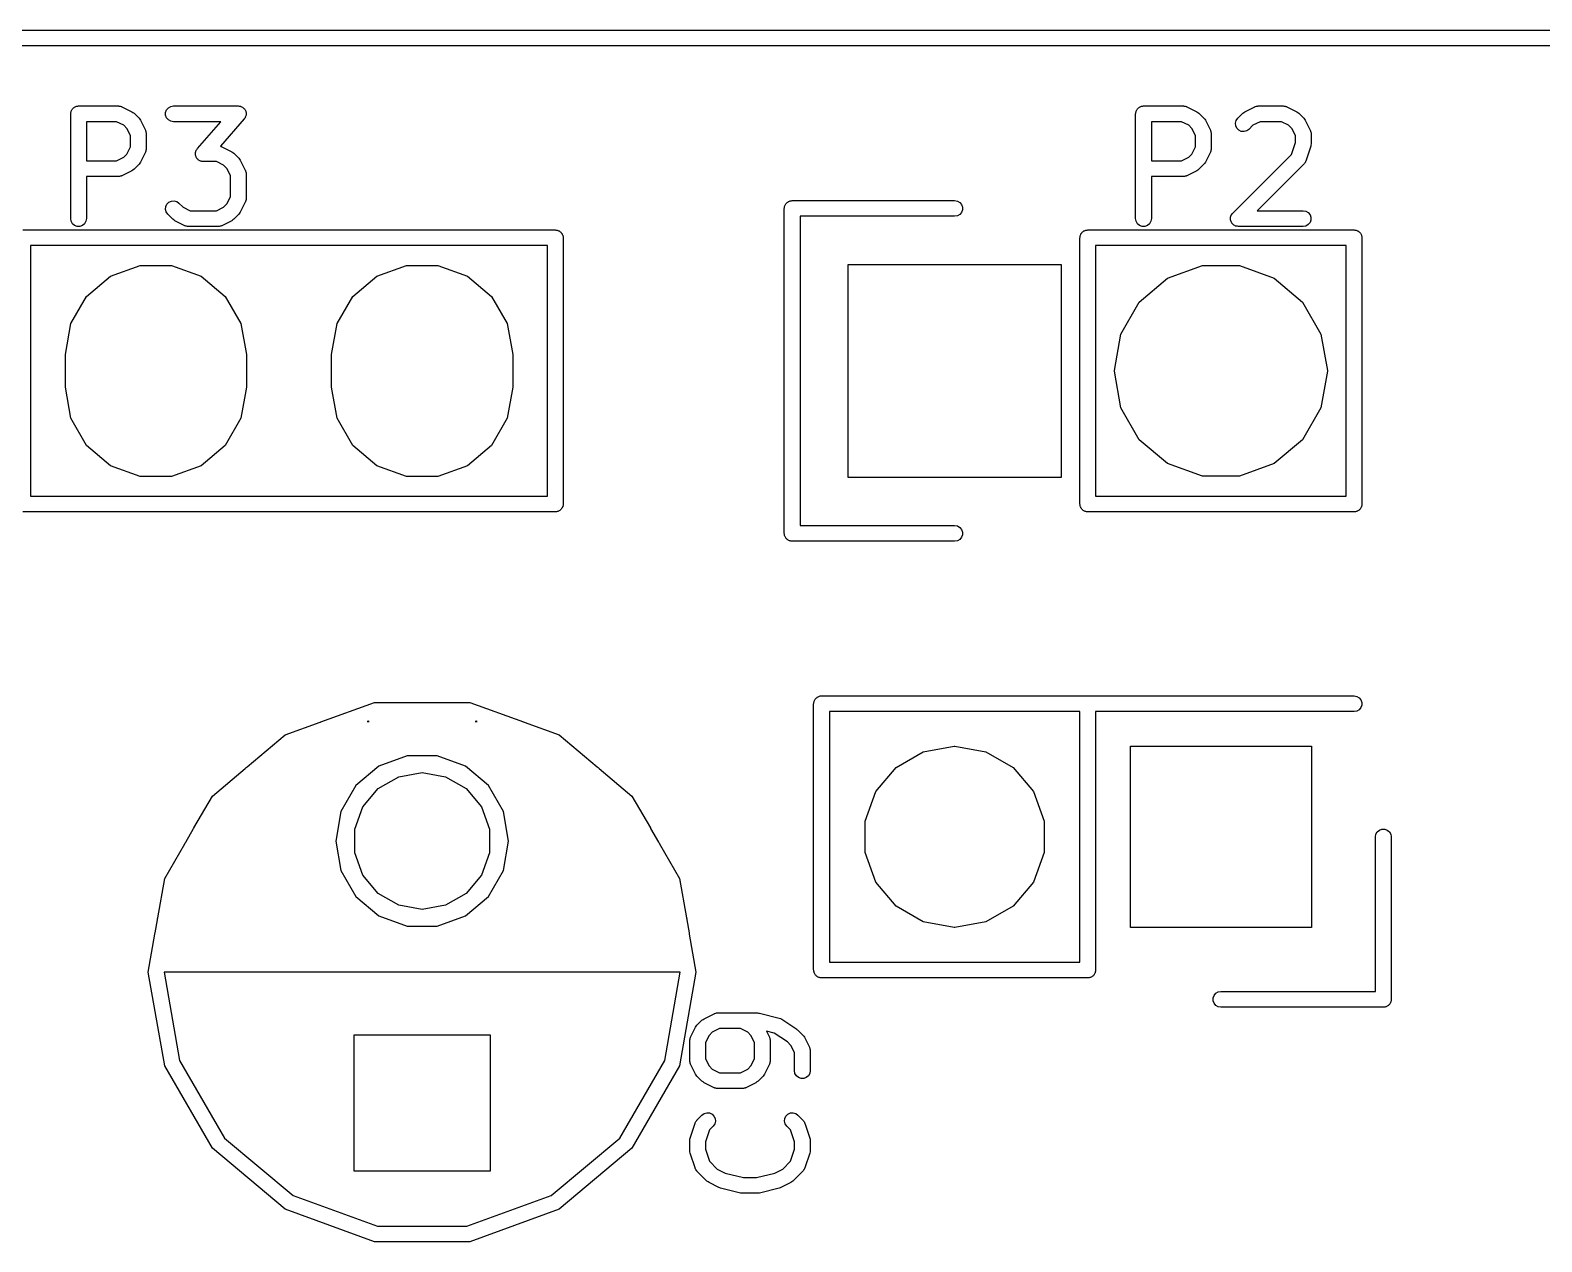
# Model space of a CAD drawing. Extents: x 14.5 to 61, y -72.5 to -8.3.
# Drawn here: x 27.38 to 41.8, y -23.55 to -11.99 of the extents above; entities that cross this region are included whole.
import ezdxf

# ---------------------------------------------------------------- set-up
doc = ezdxf.new("R2010")
doc.units = 0
doc.header["$MEASUREMENT"] = 0
doc.layers.add('BLACK', color=7, linetype='CONTINUOUS')

msp = doc.modelspace()

# ---------------------------------------------------------------- linework, layer by layer
at = {"layer": 'Black'}
for p, q in [((14.605, -11.99), (55.245, -11.99)), ((55.2139, -12.14), (14.68, -12.14)), ((27.7619, -12.7874), (27.763, -12.7809)), ((27.7619, -13.7874), (27.7619, -12.7874)), ((27.763, -12.7744), (27.7653, -12.7682)), ((27.763, -12.7809), (27.763, -12.7744)), ((27.7653, -12.7682), (27.7664, -12.7617)), ((27.7664, -12.7617), (27.7697, -12.756)), ((27.7697, -12.756), (27.772, -12.7499)), ((27.772, -12.7499), (27.7762, -12.7449)), ((27.7762, -12.7449), (27.7795, -12.7392)), ((27.7795, -12.7392), (27.7845, -12.735)), ((27.7845, -12.735), (27.7887, -12.7299)), ((27.7887, -12.7299), (27.7944, -12.7266)), ((27.7944, -12.7266), (27.7994, -12.7224)), ((27.7994, -12.7224), (27.8056, -12.7202)), ((27.8056, -12.7202), (27.8113, -12.7169)), ((27.8113, -12.7169), (27.8177, -12.7158)), ((27.8177, -12.7158), (27.8239, -12.7135)), ((27.8239, -12.7135), (27.8304, -12.7135)), ((27.8304, -12.7135), (27.8369, -12.7124)), ((27.8369, -12.7124), (28.2179, -12.7124)), ((28.2179, -12.7124), (28.2221, -12.7131)), ((28.2221, -12.7131), (28.2264, -12.7129)), ((28.2264, -12.7129), (28.2349, -12.7154)), ((28.2349, -12.7154), (28.2435, -12.7169)), ((28.2435, -12.7169), (28.2473, -12.7191)), ((28.2473, -12.7191), (28.2514, -12.7203)), ((28.2514, -12.7203), (28.3466, -12.7679)), ((28.3466, -12.7679), (28.3563, -12.7751)), ((28.3563, -12.7751), (28.3661, -12.782)), ((28.3661, -12.782), (28.4137, -12.8296)), ((28.4137, -12.8296), (28.4206, -12.8394)), ((28.6678, -12.7744), (28.6767, -12.7499)), ((28.6678, -12.8004), (28.6678, -12.7744)), ((28.6767, -12.8249), (28.6678, -12.8004)), ((28.6767, -12.7499), (28.6935, -12.7299)), ((28.6935, -12.8448), (28.6767, -12.8249)), ((28.6935, -12.7299), (28.716, -12.7169)), ((28.716, -12.7169), (28.7417, -12.7124)), ((28.7417, -12.7124), (29.3607, -12.7124)), ((29.3607, -12.7124), (29.3679, -12.7137)), ((29.3679, -12.7137), (29.3753, -12.7138)), ((29.3753, -12.7138), (29.3807, -12.7159)), ((29.3807, -12.7159), (29.3864, -12.7169)), ((29.3864, -12.7169), (29.3927, -12.7206)), ((29.3927, -12.7206), (29.3996, -12.7232)), ((29.3996, -12.7232), (29.4039, -12.727)), ((29.4039, -12.727), (29.4089, -12.7299)), ((29.4089, -12.7299), (29.4136, -12.7355)), ((29.4136, -12.7355), (29.4192, -12.7404)), ((29.421, -12.8305), (29.4172, -12.8368)), ((29.4192, -12.7404), (29.4219, -12.7454)), ((29.4257, -12.8249), (29.421, -12.8305)), ((29.4219, -12.7454), (29.4257, -12.7499)), ((29.4257, -12.7499), (29.4282, -12.7568)), ((29.4276, -12.8194), (29.4257, -12.8249)), ((29.4306, -12.8145), (29.4276, -12.8194)), ((29.4282, -12.7568), (29.4317, -12.7632)), ((29.4321, -12.8073), (29.4306, -12.8145)), ((29.4317, -12.7632), (29.4326, -12.7689)), ((29.4346, -12.8004), (29.4321, -12.8073)), ((29.4326, -12.7689), (29.4346, -12.7744)), ((29.4346, -12.7744), (29.4346, -12.7817)), ((29.4346, -12.7817), (29.4357, -12.7889)), ((29.4357, -12.7889), (29.4346, -12.7946)), ((29.4346, -12.7946), (29.4346, -12.8004)), ((37.9219, -12.7874), (37.923, -12.7809)), ((37.9219, -13.7874), (37.9219, -12.7874)), ((37.923, -12.7744), (37.9253, -12.7682)), ((37.923, -12.7809), (37.923, -12.7744)), ((37.9253, -12.7682), (37.9264, -12.7617)), ((37.9264, -12.7617), (37.9297, -12.756)), ((37.9297, -12.756), (37.932, -12.7499)), ((37.932, -12.7499), (37.9362, -12.7449)), ((37.9362, -12.7449), (37.9395, -12.7392)), ((37.9395, -12.7392), (37.9445, -12.735)), ((37.9445, -12.735), (37.9487, -12.7299)), ((37.9487, -12.7299), (37.9544, -12.7266)), ((37.9544, -12.7266), (37.9594, -12.7224)), ((37.9594, -12.7224), (37.9656, -12.7202)), ((37.9656, -12.7202), (37.9713, -12.7169)), ((37.9713, -12.7169), (37.9777, -12.7158)), ((37.9777, -12.7158), (37.9839, -12.7135)), ((37.9839, -12.7135), (37.9904, -12.7135)), ((37.9904, -12.7135), (37.9969, -12.7124)), ((37.9969, -12.7124), (38.3779, -12.7124)), ((38.3779, -12.7124), (38.3821, -12.7131)), ((38.3821, -12.7131), (38.3864, -12.7129)), ((38.3864, -12.7129), (38.3949, -12.7154)), ((38.3949, -12.7154), (38.4035, -12.7169)), ((38.4035, -12.7169), (38.4073, -12.7191)), ((38.4073, -12.7191), (38.4114, -12.7203)), ((38.4114, -12.7203), (38.5066, -12.7679)), ((38.5066, -12.7679), (38.5163, -12.7751)), ((38.5163, -12.7751), (38.5261, -12.782)), ((38.5261, -12.782), (38.5737, -12.8296)), ((38.5737, -12.8296), (38.5806, -12.8394)), ((38.8813, -12.8509), (38.8963, -12.8296)), ((38.8963, -12.8296), (38.9439, -12.782)), ((38.9439, -12.782), (38.9537, -12.7751)), ((38.9537, -12.7751), (38.9634, -12.7679)), ((38.9634, -12.7679), (39.0586, -12.7203)), ((39.0586, -12.7203), (39.0627, -12.7191)), ((39.0627, -12.7191), (39.0665, -12.7169)), ((39.0665, -12.7169), (39.0751, -12.7154)), ((39.0751, -12.7154), (39.0836, -12.7129)), ((39.0836, -12.7129), (39.0879, -12.7131)), ((39.0879, -12.7131), (39.0921, -12.7124)), ((39.0921, -12.7124), (39.3302, -12.7124)), ((39.3302, -12.7124), (39.3345, -12.7131)), ((39.3345, -12.7131), (39.3388, -12.7129)), ((39.3388, -12.7129), (39.3472, -12.7154)), ((39.3472, -12.7154), (39.3559, -12.7169)), ((39.3559, -12.7169), (39.3596, -12.7191)), ((39.3596, -12.7191), (39.3638, -12.7203)), ((39.3638, -12.7203), (39.459, -12.7679)), ((39.459, -12.7679), (39.4687, -12.7751)), ((39.4687, -12.7751), (39.4785, -12.782)), ((39.4785, -12.782), (39.5261, -12.8296)), ((39.5261, -12.8296), (39.533, -12.8394)), ((27.9119, -12.8624), (27.9119, -13.2362)), ((28.2002, -12.8624), (27.9119, -12.8624)), ((28.2687, -12.8966), (28.2002, -12.8624)), ((28.2991, -12.927), (28.2687, -12.8966)), ((28.3333, -12.9956), (28.2991, -12.927)), ((28.4206, -12.8394), (28.4278, -12.8491)), ((28.4278, -12.8491), (28.4754, -12.9443)), ((28.4754, -12.9443), (28.4766, -12.9485)), ((28.4766, -12.9485), (28.4788, -12.9522)), ((28.4788, -12.9522), (28.4803, -12.9609)), ((28.4803, -12.9609), (28.4828, -12.9693)), ((28.4828, -12.9693), (28.4826, -12.9736)), ((28.4826, -12.9736), (28.4833, -12.9779)), ((28.4833, -12.9779), (28.4833, -13.1207)), ((28.716, -12.8579), (28.6935, -12.8448)), ((28.7417, -12.8624), (28.716, -12.8579)), ((29.1954, -12.8624), (28.7417, -12.8624)), ((28.9709, -13.1189), (29.1954, -12.8624)), ((29.4172, -12.8368), (29.1897, -13.0968)), ((38.0719, -12.8624), (38.0719, -13.2362)), ((38.3602, -12.8624), (38.0719, -12.8624)), ((38.4287, -12.8966), (38.3602, -12.8624)), ((38.4591, -12.927), (38.4287, -12.8966)), ((38.4933, -12.9956), (38.4591, -12.927)), ((38.5806, -12.8394), (38.5878, -12.8491)), ((38.5878, -12.8491), (38.6354, -12.9443)), ((38.6354, -12.9443), (38.6366, -12.9485)), ((38.6366, -12.9485), (38.6388, -12.9522)), ((38.6388, -12.9522), (38.6403, -12.9609)), ((38.6403, -12.9609), (38.6428, -12.9693)), ((38.6428, -12.9693), (38.6426, -12.9736)), ((38.6426, -12.9736), (38.6433, -12.9779)), ((38.6433, -12.9779), (38.6433, -13.1207)), ((38.8746, -12.8761), (38.8813, -12.8509)), ((38.8768, -12.902), (38.8746, -12.8761)), ((38.8878, -12.9256), (38.8768, -12.902)), ((38.9063, -12.9441), (38.8878, -12.9256)), ((38.9299, -12.9551), (38.9063, -12.9441)), ((38.9558, -12.9573), (38.9299, -12.9551)), ((38.981, -12.9506), (38.9558, -12.9573)), ((39.0023, -12.9357), (38.981, -12.9506)), ((39.0413, -12.8966), (39.0023, -12.9357)), ((39.1098, -12.8624), (39.0413, -12.8966)), ((39.3125, -12.8624), (39.1098, -12.8624)), ((39.381, -12.8966), (39.3125, -12.8624)), ((39.4115, -12.927), (39.381, -12.8966)), ((39.4457, -12.9956), (39.4115, -12.927)), ((39.533, -12.8394), (39.5402, -12.8491)), ((39.5402, -12.8491), (39.5878, -12.9443)), ((39.5878, -12.9443), (39.589, -12.9485)), ((39.589, -12.9485), (39.5912, -12.9522)), ((39.5912, -12.9522), (39.5927, -12.9609)), ((39.5927, -12.9609), (39.5952, -12.9693)), ((39.5952, -12.9693), (39.595, -12.9736)), ((39.595, -12.9736), (39.5957, -12.9779)), ((39.5957, -12.9779), (39.5957, -13.0731)), ((28.2991, -13.1715), (28.3333, -13.103)), ((28.3333, -13.103), (28.3333, -12.9956)), ((28.4833, -13.1207), (28.4826, -13.125)), ((28.9671, -13.1252), (28.9709, -13.1189)), ((29.1897, -13.0968), (29.1959, -13.0979)), ((29.1959, -13.0979), (29.1996, -13.1)), ((29.1996, -13.1), (29.2038, -13.1013)), ((29.2038, -13.1013), (29.299, -13.1489)), ((38.4591, -13.1715), (38.4933, -13.103)), ((38.4933, -13.103), (38.4933, -12.9956)), ((38.6433, -13.1207), (38.6426, -13.125)), ((39.4075, -13.1754), (39.4457, -13.0609)), ((39.4457, -13.0609), (39.4457, -12.9956)), ((39.5919, -13.0968), (39.5442, -13.2397)), ((39.5936, -13.0849), (39.5919, -13.0968)), ((39.5957, -13.0731), (39.5936, -13.0849)), ((27.9119, -13.2362), (28.2002, -13.2362)), ((28.2002, -13.2362), (28.2687, -13.2019)), ((28.2687, -13.2019), (28.2991, -13.1715)), ((28.4206, -13.2592), (28.4137, -13.269)), ((28.4278, -13.2495), (28.4206, -13.2592)), ((28.4754, -13.1543), (28.4278, -13.2495)), ((28.4766, -13.1501), (28.4754, -13.1543)), ((28.4788, -13.1464), (28.4766, -13.1501)), ((28.4803, -13.1377), (28.4788, -13.1464)), ((28.4828, -13.1293), (28.4803, -13.1377)), ((28.4826, -13.125), (28.4828, -13.1293)), ((28.9524, -13.1668), (28.9535, -13.1611)), ((28.9535, -13.174), (28.9524, -13.1668)), ((28.9535, -13.1553), (28.956, -13.1484)), ((28.9535, -13.1611), (28.9535, -13.1553)), ((28.9535, -13.1814), (28.9535, -13.174)), ((28.9555, -13.1868), (28.9535, -13.1814)), ((28.9564, -13.1925), (28.9555, -13.1868)), ((28.956, -13.1484), (28.9574, -13.1412)), ((28.9599, -13.1989), (28.9564, -13.1925)), ((28.9574, -13.1412), (28.9604, -13.1363)), ((28.9624, -13.2058), (28.9599, -13.1989)), ((28.9604, -13.1363), (28.9624, -13.1308)), ((28.9624, -13.1308), (28.9671, -13.1252)), ((28.9661, -13.2103), (28.9624, -13.2058)), ((28.9689, -13.2153), (28.9661, -13.2103)), ((28.9745, -13.2202), (28.9689, -13.2153)), ((28.9792, -13.2258), (28.9745, -13.2202)), ((28.9842, -13.2287), (28.9792, -13.2258)), ((28.9885, -13.2325), (28.9842, -13.2287)), ((28.9954, -13.2351), (28.9885, -13.2325)), ((29.0017, -13.2388), (28.9954, -13.2351)), ((29.0074, -13.2398), (29.0017, -13.2388)), ((29.0128, -13.2419), (29.0074, -13.2398)), ((29.0202, -13.2421), (29.0128, -13.2419)), ((29.0274, -13.2433), (29.0202, -13.2421)), ((29.1525, -13.2433), (29.0274, -13.2433)), ((29.221, -13.2776), (29.1525, -13.2433)), ((29.299, -13.1489), (29.3087, -13.156)), ((29.3087, -13.156), (29.3185, -13.1629)), ((29.3185, -13.1629), (29.3661, -13.2105)), ((29.3661, -13.2105), (29.373, -13.2204)), ((29.373, -13.2204), (29.3802, -13.23)), ((29.3802, -13.23), (29.4278, -13.3253)), ((38.0719, -13.2362), (38.3602, -13.2362)), ((38.3602, -13.2362), (38.4287, -13.2019)), ((38.4287, -13.2019), (38.4591, -13.1715)), ((38.5806, -13.2592), (38.5737, -13.269)), ((38.5878, -13.2495), (38.5806, -13.2592)), ((38.6354, -13.1543), (38.5878, -13.2495)), ((38.6366, -13.1501), (38.6354, -13.1543)), ((38.6388, -13.1464), (38.6366, -13.1501)), ((38.6403, -13.1377), (38.6388, -13.1464)), ((38.6428, -13.1293), (38.6403, -13.1377)), ((38.6426, -13.125), (38.6428, -13.1293)), ((38.8486, -13.7343), (39.4075, -13.1754)), ((39.5286, -13.2654), (39.5261, -13.269)), ((39.5318, -13.2626), (39.5286, -13.2654)), ((39.536, -13.2549), (39.5318, -13.2626)), ((39.5411, -13.2476), (39.536, -13.2549)), ((39.5422, -13.2435), (39.5411, -13.2476)), ((39.5442, -13.2397), (39.5422, -13.2435)), ((28.2179, -13.3862), (27.9119, -13.3862)), ((27.9119, -13.3862), (27.9119, -13.7874)), ((28.2221, -13.3854), (28.2179, -13.3862)), ((28.2264, -13.3857), (28.2221, -13.3854)), ((28.2349, -13.3832), (28.2264, -13.3857)), ((28.2435, -13.3817), (28.2349, -13.3832)), ((28.2473, -13.3795), (28.2435, -13.3817)), ((28.2514, -13.3783), (28.2473, -13.3795)), ((28.3466, -13.3307), (28.2514, -13.3783)), ((28.3563, -13.3235), (28.3466, -13.3307)), ((28.3661, -13.3166), (28.3563, -13.3235)), ((28.4137, -13.269), (28.3661, -13.3166)), ((29.2515, -13.308), (29.221, -13.2776)), ((29.2857, -13.3765), (29.2515, -13.308)), ((29.2857, -13.5792), (29.2857, -13.3765)), ((29.4278, -13.3253), (29.429, -13.3294)), ((29.429, -13.3294), (29.4312, -13.3332)), ((29.4312, -13.3332), (29.4327, -13.3418)), ((29.4327, -13.3418), (29.4352, -13.3502)), ((29.4352, -13.3502), (29.435, -13.3546)), ((29.435, -13.3546), (29.4357, -13.3588)), ((29.4357, -13.3588), (29.4357, -13.5969)), ((38.3779, -13.3862), (38.0719, -13.3862)), ((38.0719, -13.3862), (38.0719, -13.7874)), ((38.3821, -13.3854), (38.3779, -13.3862)), ((38.3864, -13.3857), (38.3821, -13.3854)), ((38.3949, -13.3832), (38.3864, -13.3857)), ((38.4035, -13.3817), (38.3949, -13.3832)), ((38.4073, -13.3795), (38.4035, -13.3817)), ((38.4114, -13.3783), (38.4073, -13.3795)), ((38.5066, -13.3307), (38.4114, -13.3783)), ((38.5163, -13.3235), (38.5066, -13.3307)), ((38.5261, -13.3166), (38.5163, -13.3235)), ((38.5737, -13.269), (38.5261, -13.3166)), ((39.5261, -13.269), (39.0827, -13.7124)), ((28.667, -13.6987), (28.6692, -13.6727)), ((28.6737, -13.7238), (28.667, -13.6987)), ((28.6692, -13.6727), (28.6802, -13.6491)), ((28.6802, -13.6491), (28.6986, -13.6307)), ((28.6986, -13.6307), (28.7223, -13.6197)), ((28.7223, -13.6197), (28.7482, -13.6174)), ((28.7482, -13.6174), (28.7734, -13.6242)), ((28.7734, -13.6242), (28.7947, -13.6391)), ((28.7947, -13.6391), (28.8337, -13.6781)), ((28.8337, -13.6781), (28.9022, -13.7124)), ((29.1525, -13.7124), (29.221, -13.6781)), ((29.221, -13.6781), (29.2515, -13.6477)), ((29.2515, -13.6477), (29.2857, -13.5792)), ((29.4278, -13.6304), (29.3802, -13.7257)), ((29.429, -13.6263), (29.4278, -13.6304)), ((29.4312, -13.6226), (29.429, -13.6263)), ((29.4327, -13.6139), (29.4312, -13.6226)), ((29.4352, -13.6055), (29.4327, -13.6139)), ((29.4357, -13.5969), (29.435, -13.6012)), ((29.435, -13.6012), (29.4352, -13.6055)), ((34.57, -13.69), (34.5711, -13.6835)), ((34.57, -16.79), (34.57, -13.69)), ((34.5711, -13.677), (34.5734, -13.6708)), ((34.5711, -13.6835), (34.5711, -13.677)), ((34.5734, -13.6708), (34.5745, -13.6643)), ((34.5745, -13.6643), (34.5778, -13.6587)), ((34.5778, -13.6587), (34.58, -13.6525)), ((34.58, -13.6525), (34.5843, -13.6475)), ((34.5843, -13.6475), (34.5875, -13.6418)), ((34.5875, -13.6418), (34.5926, -13.6376)), ((34.5926, -13.6376), (34.5968, -13.6325)), ((34.5968, -13.6325), (34.6025, -13.6293)), ((34.6025, -13.6293), (34.6075, -13.625)), ((34.6075, -13.625), (34.6137, -13.6228)), ((34.6137, -13.6228), (34.6193, -13.6195)), ((34.6193, -13.6195), (34.6258, -13.6184)), ((34.6258, -13.6184), (34.632, -13.6161)), ((34.632, -13.6161), (34.6385, -13.6161)), ((34.6385, -13.6161), (34.645, -13.615)), ((34.645, -13.615), (36.195, -13.615)), ((36.195, -13.615), (36.2207, -13.6195)), ((36.2207, -13.6195), (36.2432, -13.6325)), ((36.2432, -13.6325), (36.26, -13.6525)), ((36.26, -13.6525), (36.2689, -13.677)), ((36.2689, -13.677), (36.2689, -13.703)), ((27.7664, -13.813), (27.7619, -13.7874)), ((27.7795, -13.8356), (27.7664, -13.813)), ((27.7994, -13.8523), (27.7795, -13.8356)), ((27.8944, -13.8356), (27.8744, -13.8523)), ((27.9074, -13.813), (27.8944, -13.8356)), ((27.9119, -13.7874), (27.9074, -13.813)), ((28.6886, -13.7452), (28.6737, -13.7238)), ((28.7363, -13.7928), (28.6886, -13.7452)), ((28.7461, -13.7997), (28.7363, -13.7928)), ((28.7557, -13.8068), (28.7461, -13.7997)), ((28.851, -13.8545), (28.7557, -13.8068)), ((28.9022, -13.7124), (29.1525, -13.7124)), ((29.299, -13.8068), (29.2038, -13.8545)), ((29.3087, -13.7997), (29.299, -13.8068)), ((29.3185, -13.7928), (29.3087, -13.7997)), ((29.3661, -13.7452), (29.3185, -13.7928)), ((29.373, -13.7353), (29.3661, -13.7452)), ((29.3802, -13.7257), (29.373, -13.7353)), ((36.195, -13.765), (34.72, -13.765)), ((34.72, -13.765), (34.72, -16.715)), ((36.2207, -13.7605), (36.195, -13.765)), ((36.2432, -13.7475), (36.2207, -13.7605)), ((36.26, -13.7275), (36.2432, -13.7475)), ((36.2689, -13.703), (36.26, -13.7275)), ((37.9264, -13.813), (37.9219, -13.7874)), ((37.9395, -13.8356), (37.9264, -13.813)), ((37.9594, -13.8523), (37.9395, -13.8356)), ((38.0544, -13.8356), (38.0344, -13.8523)), ((38.0674, -13.813), (38.0544, -13.8356)), ((38.0719, -13.7874), (38.0674, -13.813)), ((38.827, -13.7808), (38.8278, -13.7777)), ((38.8278, -13.7906), (38.827, -13.7808)), ((38.8278, -13.7744), (38.8312, -13.7651)), ((38.8278, -13.7777), (38.8278, -13.7744)), ((38.8278, -13.8004), (38.8278, -13.7906)), ((38.8289, -13.8035), (38.8278, -13.8004)), ((38.8292, -13.8068), (38.8289, -13.8035)), ((38.8334, -13.8157), (38.8292, -13.8068)), ((38.8312, -13.7651), (38.8337, -13.7557)), ((38.8367, -13.8249), (38.8334, -13.8157)), ((38.8337, -13.7557), (38.8356, -13.753)), ((38.8356, -13.753), (38.8367, -13.7499)), ((38.8367, -13.7499), (38.843, -13.7424)), ((38.8388, -13.8274), (38.8367, -13.8249)), ((38.8402, -13.8304), (38.8388, -13.8274)), ((38.8472, -13.8373), (38.8402, -13.8304)), ((38.843, -13.7424), (38.8486, -13.7343)), ((38.8535, -13.8448), (38.8472, -13.8373)), ((39.0827, -13.7124), (39.5207, -13.7124)), ((39.5207, -13.7124), (39.5464, -13.7169)), ((39.5464, -13.7169), (39.5689, -13.7299)), ((39.5689, -13.7299), (39.5857, -13.7499)), ((39.5857, -13.8249), (39.5689, -13.8448)), ((39.5857, -13.7499), (39.5946, -13.7744)), ((39.5946, -13.8004), (39.5857, -13.8249)), ((39.5946, -13.7744), (39.5946, -13.8004)), ((27.305, -13.895), (32.385, -13.895)), ((27.8239, -13.8612), (27.7994, -13.8523)), ((27.8499, -13.8612), (27.8239, -13.8612)), ((27.8744, -13.8523), (27.8499, -13.8612)), ((28.8551, -13.8557), (28.851, -13.8545)), ((28.8589, -13.8579), (28.8551, -13.8557)), ((28.8675, -13.8594), (28.8589, -13.8579)), ((28.8759, -13.8619), (28.8675, -13.8594)), ((28.8803, -13.8616), (28.8759, -13.8619)), ((28.8845, -13.8624), (28.8803, -13.8616)), ((29.1702, -13.8624), (28.8845, -13.8624)), ((29.1745, -13.8616), (29.1702, -13.8624)), ((29.1788, -13.8619), (29.1745, -13.8616)), ((29.1872, -13.8594), (29.1788, -13.8619)), ((29.1959, -13.8579), (29.1872, -13.8594)), ((29.1996, -13.8557), (29.1959, -13.8579)), ((29.2038, -13.8545), (29.1996, -13.8557)), ((32.385, -13.895), (32.3915, -13.8961)), ((32.3915, -13.8961), (32.398, -13.8961)), ((32.398, -13.8961), (32.4042, -13.8984)), ((32.4042, -13.8984), (32.4107, -13.8995)), ((32.4107, -13.8995), (32.4163, -13.9028)), ((32.4163, -13.9028), (32.4225, -13.905)), ((32.4225, -13.905), (32.4275, -13.9093)), ((32.4275, -13.9093), (32.4332, -13.9125)), ((32.4332, -13.9125), (32.4374, -13.9176)), ((32.4374, -13.9176), (32.4425, -13.9218)), ((32.4425, -13.9218), (32.4457, -13.9275)), ((32.4457, -13.9275), (32.45, -13.9325)), ((32.45, -13.9325), (32.4522, -13.9387)), ((32.4522, -13.9387), (32.4555, -13.9443)), ((32.4555, -13.9443), (32.4566, -13.9508)), ((32.4566, -13.9508), (32.4589, -13.957)), ((32.4589, -13.957), (32.4589, -13.9635)), ((32.4589, -13.9635), (32.46, -13.97)), ((32.46, -13.97), (32.46, -16.51)), ((37.39, -13.97), (37.3911, -13.9635)), ((37.39, -16.51), (37.39, -13.97)), ((37.3911, -13.957), (37.3934, -13.9508)), ((37.3911, -13.9635), (37.3911, -13.957)), ((37.3934, -13.9508), (37.3945, -13.9443)), ((37.3945, -13.9443), (37.3978, -13.9387)), ((37.3978, -13.9387), (37.4, -13.9325)), ((37.4, -13.9325), (37.4043, -13.9275)), ((37.4043, -13.9275), (37.4075, -13.9218)), ((37.4075, -13.9218), (37.4126, -13.9176)), ((37.4126, -13.9176), (37.4168, -13.9125)), ((37.4168, -13.9125), (37.4225, -13.9093)), ((37.4225, -13.9093), (37.4275, -13.905)), ((37.4275, -13.905), (37.4337, -13.9028)), ((37.4337, -13.9028), (37.4393, -13.8995)), ((37.4393, -13.8995), (37.4458, -13.8984)), ((37.4458, -13.8984), (37.452, -13.8961)), ((37.452, -13.8961), (37.4585, -13.8961)), ((37.4585, -13.8961), (37.465, -13.895)), ((37.465, -13.895), (40.005, -13.895)), ((37.9839, -13.8612), (37.9594, -13.8523)), ((38.0099, -13.8612), (37.9839, -13.8612)), ((38.0344, -13.8523), (38.0099, -13.8612)), ((38.8563, -13.8465), (38.8535, -13.8448)), ((38.8586, -13.8488), (38.8563, -13.8465)), ((38.8675, -13.853), (38.8586, -13.8488)), ((38.876, -13.8579), (38.8675, -13.853)), ((38.8793, -13.8584), (38.876, -13.8579)), ((38.8823, -13.8598), (38.8793, -13.8584)), ((38.892, -13.8607), (38.8823, -13.8598)), ((38.9017, -13.8624), (38.892, -13.8607)), ((39.5207, -13.8624), (38.9017, -13.8624)), ((39.5464, -13.8579), (39.5207, -13.8624)), ((39.5689, -13.8448), (39.5464, -13.8579)), ((40.005, -13.895), (40.0115, -13.8961)), ((40.0115, -13.8961), (40.018, -13.8961)), ((40.018, -13.8961), (40.0242, -13.8984)), ((40.0242, -13.8984), (40.0307, -13.8995)), ((40.0307, -13.8995), (40.0363, -13.9028)), ((40.0363, -13.9028), (40.0425, -13.905)), ((40.0425, -13.905), (40.0475, -13.9093)), ((40.0475, -13.9093), (40.0532, -13.9125)), ((40.0532, -13.9125), (40.0574, -13.9176)), ((40.0574, -13.9176), (40.0625, -13.9218)), ((40.0625, -13.9218), (40.0657, -13.9275)), ((40.0657, -13.9275), (40.07, -13.9325)), ((40.07, -13.9325), (40.0722, -13.9387)), ((40.0722, -13.9387), (40.0755, -13.9443)), ((40.0755, -13.9443), (40.0766, -13.9508)), ((40.0766, -13.9508), (40.0789, -13.957)), ((40.0789, -13.957), (40.0789, -13.9635)), ((40.0789, -13.9635), (40.08, -13.97)), ((40.08, -13.97), (40.08, -16.51)), ((27.38, -14.045), (27.38, -16.435)), ((32.31, -14.045), (27.38, -14.045)), ((32.31, -16.435), (32.31, -14.045)), ((37.54, -14.045), (37.54, -16.435)), ((39.93, -14.045), (37.54, -14.045)), ((39.93, -16.435), (39.93, -14.045)), ((28.1432, -14.3358), (28.425, -14.2332)), ((28.425, -14.2332), (28.725, -14.2332)), ((28.725, -14.2332), (29.0068, -14.3358)), ((30.6832, -14.3358), (30.965, -14.2332)), ((30.965, -14.2332), (31.265, -14.2332)), ((31.265, -14.2332), (31.5468, -14.3358)), ((35.179, -16.256), (35.179, -14.224)), ((35.179, -14.224), (37.211, -14.224)), ((37.211, -14.224), (37.211, -16.256)), ((38.227, -14.3562), (38.5586, -14.2356)), ((38.5586, -14.2356), (38.9114, -14.2356)), ((38.9114, -14.2356), (39.243, -14.3562)), ((27.9134, -14.5286), (28.1432, -14.3358)), ((29.0068, -14.3358), (29.2366, -14.5286)), ((30.4534, -14.5286), (30.6832, -14.3358)), ((31.5468, -14.3358), (31.7766, -14.5286)), ((37.9567, -14.583), (38.227, -14.3562)), ((39.243, -14.3562), (39.5133, -14.583)), ((27.7635, -14.7883), (27.9134, -14.5286)), ((29.2366, -14.5286), (29.3865, -14.7883)), ((30.3035, -14.7883), (30.4534, -14.5286)), ((31.7766, -14.5286), (31.9265, -14.7883)), ((37.7803, -14.8886), (37.9567, -14.583)), ((39.5133, -14.583), (39.6897, -14.8886)), ((27.7114, -15.0837), (27.7635, -14.7883)), ((29.3865, -14.7883), (29.4386, -15.0837)), ((30.2514, -15.0837), (30.3035, -14.7883)), ((31.9265, -14.7883), (31.9786, -15.0837)), ((37.719, -15.2361), (37.7803, -14.8886)), ((39.6897, -14.8886), (39.751, -15.2361)), ((27.7114, -15.3963), (27.7114, -15.0837)), ((29.4386, -15.0837), (29.4386, -15.3963)), ((30.2514, -15.3963), (30.2514, -15.0837)), ((31.9786, -15.0837), (31.9786, -15.3963)), ((37.719, -15.2439), (37.719, -15.2361)), ((37.7803, -15.5914), (37.719, -15.2439)), ((39.751, -15.2439), (39.6897, -15.5914)), ((39.751, -15.2361), (39.751, -15.2439)), ((27.7635, -15.6916), (27.7114, -15.3963)), ((29.4386, -15.3963), (29.3865, -15.6916)), ((30.3035, -15.6916), (30.2514, -15.3963)), ((31.9786, -15.3963), (31.9265, -15.6916)), ((27.9134, -15.9514), (27.7635, -15.6916)), ((29.3865, -15.6916), (29.2366, -15.9514)), ((30.4534, -15.9514), (30.3035, -15.6916)), ((31.9265, -15.6916), (31.7766, -15.9514)), ((37.9567, -15.897), (37.7803, -15.5914)), ((39.6897, -15.5914), (39.5133, -15.897)), ((28.1432, -16.1442), (27.9134, -15.9514)), ((29.2366, -15.9514), (29.0068, -16.1442)), ((30.6832, -16.1442), (30.4534, -15.9514)), ((31.7766, -15.9514), (31.5468, -16.1442)), ((38.227, -16.1238), (37.9567, -15.897)), ((39.5133, -15.897), (39.243, -16.1238)), ((28.425, -16.2468), (28.1432, -16.1442)), ((29.0068, -16.1442), (28.725, -16.2468)), ((30.965, -16.2468), (30.6832, -16.1442)), ((31.5468, -16.1442), (31.265, -16.2468)), ((38.5586, -16.2444), (38.227, -16.1238)), ((39.243, -16.1238), (38.9114, -16.2444)), ((28.725, -16.2468), (28.425, -16.2468)), ((31.265, -16.2468), (30.965, -16.2468)), ((37.211, -16.256), (35.179, -16.256)), ((38.9114, -16.2444), (38.5586, -16.2444)), ((27.38, -16.435), (32.31, -16.435)), ((37.54, -16.435), (39.93, -16.435)), ((32.4042, -16.5816), (32.398, -16.5839)), ((32.4107, -16.5805), (32.4042, -16.5816)), ((32.4163, -16.5772), (32.4107, -16.5805)), ((32.4225, -16.575), (32.4163, -16.5772)), ((32.4275, -16.5707), (32.4225, -16.575)), ((32.4332, -16.5675), (32.4275, -16.5707)), ((32.4374, -16.5624), (32.4332, -16.5675)), ((32.4425, -16.5582), (32.4374, -16.5624)), ((32.4457, -16.5525), (32.4425, -16.5582)), ((32.45, -16.5475), (32.4457, -16.5525)), ((32.4522, -16.5413), (32.45, -16.5475)), ((32.4555, -16.5357), (32.4522, -16.5413)), ((32.4566, -16.5292), (32.4555, -16.5357)), ((32.4589, -16.523), (32.4566, -16.5292)), ((32.46, -16.51), (32.4589, -16.5165)), ((32.4589, -16.5165), (32.4589, -16.523)), ((37.3911, -16.5165), (37.39, -16.51)), ((37.3911, -16.523), (37.3911, -16.5165)), ((37.3934, -16.5292), (37.3911, -16.523)), ((37.3945, -16.5357), (37.3934, -16.5292)), ((37.3978, -16.5413), (37.3945, -16.5357)), ((37.4, -16.5475), (37.3978, -16.5413)), ((37.4043, -16.5525), (37.4, -16.5475)), ((37.4075, -16.5582), (37.4043, -16.5525)), ((37.4126, -16.5624), (37.4075, -16.5582)), ((37.4168, -16.5675), (37.4126, -16.5624)), ((37.4225, -16.5707), (37.4168, -16.5675)), ((37.4275, -16.575), (37.4225, -16.5707)), ((37.4337, -16.5772), (37.4275, -16.575)), ((37.4393, -16.5805), (37.4337, -16.5772)), ((37.4458, -16.5816), (37.4393, -16.5805)), ((37.452, -16.5839), (37.4458, -16.5816)), ((40.0242, -16.5816), (40.018, -16.5839)), ((40.0307, -16.5805), (40.0242, -16.5816)), ((40.0363, -16.5772), (40.0307, -16.5805)), ((40.0425, -16.575), (40.0363, -16.5772)), ((40.0475, -16.5707), (40.0425, -16.575)), ((40.0532, -16.5675), (40.0475, -16.5707)), ((40.0574, -16.5624), (40.0532, -16.5675)), ((40.0625, -16.5582), (40.0574, -16.5624)), ((40.0657, -16.5525), (40.0625, -16.5582)), ((40.07, -16.5475), (40.0657, -16.5525)), ((40.0722, -16.5413), (40.07, -16.5475)), ((40.0755, -16.5357), (40.0722, -16.5413)), ((40.0766, -16.5292), (40.0755, -16.5357)), ((40.0789, -16.523), (40.0766, -16.5292)), ((40.08, -16.51), (40.0789, -16.5165)), ((40.0789, -16.5165), (40.0789, -16.523)), ((32.385, -16.585), (27.305, -16.585)), ((32.3915, -16.5839), (32.385, -16.585)), ((32.398, -16.5839), (32.3915, -16.5839)), ((34.72, -16.715), (36.195, -16.715)), ((36.195, -16.715), (36.2207, -16.7195)), ((36.2207, -16.7195), (36.2432, -16.7325)), ((37.4585, -16.5839), (37.452, -16.5839)), ((37.465, -16.585), (37.4585, -16.5839)), ((40.005, -16.585), (37.465, -16.585)), ((40.0115, -16.5839), (40.005, -16.585)), ((40.018, -16.5839), (40.0115, -16.5839)), ((34.5711, -16.7965), (34.57, -16.79)), ((34.5711, -16.803), (34.5711, -16.7965)), ((34.5734, -16.8092), (34.5711, -16.803)), ((34.5745, -16.8157), (34.5734, -16.8092)), ((34.5778, -16.8213), (34.5745, -16.8157)), ((34.58, -16.8275), (34.5778, -16.8213)), ((34.5843, -16.8325), (34.58, -16.8275)), ((34.5875, -16.8382), (34.5843, -16.8325)), ((34.5926, -16.8424), (34.5875, -16.8382)), ((34.5968, -16.8475), (34.5926, -16.8424)), ((34.6025, -16.8507), (34.5968, -16.8475)), ((34.6075, -16.855), (34.6025, -16.8507)), ((34.6137, -16.8572), (34.6075, -16.855)), ((34.6193, -16.8605), (34.6137, -16.8572)), ((34.6258, -16.8616), (34.6193, -16.8605)), ((34.632, -16.8639), (34.6258, -16.8616)), ((34.6385, -16.8639), (34.632, -16.8639)), ((34.645, -16.865), (34.6385, -16.8639)), ((36.195, -16.865), (34.645, -16.865)), ((36.2207, -16.8605), (36.195, -16.865)), ((36.2432, -16.8475), (36.2207, -16.8605)), ((36.2432, -16.7325), (36.26, -16.7525)), ((36.26, -16.8275), (36.2432, -16.8475)), ((36.26, -16.7525), (36.2689, -16.777)), ((36.2689, -16.803), (36.26, -16.8275)), ((36.2689, -16.777), (36.2689, -16.803)), ((30.1479, -18.5891), (30.6613, -18.4022)), ((30.6613, -18.4022), (31.5687, -18.4022)), ((31.5687, -18.4022), (32.0821, -18.5891)), ((34.85, -18.415), (34.8511, -18.4085)), ((34.85, -20.955), (34.85, -18.415)), ((34.8511, -18.402), (34.8534, -18.3958)), ((34.8511, -18.4085), (34.8511, -18.402)), ((34.8534, -18.3958), (34.8545, -18.3893)), ((34.8545, -18.3893), (34.8578, -18.3837)), ((34.8578, -18.3837), (34.86, -18.3775)), ((34.86, -18.3775), (34.8643, -18.3725)), ((34.8643, -18.3725), (34.8675, -18.3668)), ((34.8675, -18.3668), (34.8726, -18.3626)), ((34.8726, -18.3626), (34.8768, -18.3575)), ((34.8768, -18.3575), (34.8825, -18.3543)), ((34.8825, -18.3543), (34.8875, -18.35)), ((34.8875, -18.35), (34.8937, -18.3478)), ((34.8937, -18.3478), (34.8993, -18.3445)), ((34.8993, -18.3445), (34.9058, -18.3434)), ((34.9058, -18.3434), (34.912, -18.3411)), ((34.912, -18.3411), (34.9185, -18.3411)), ((34.9185, -18.3411), (34.925, -18.34)), ((34.925, -18.34), (37.465, -18.34)), ((37.465, -18.34), (40.005, -18.34)), ((40.005, -18.34), (40.0307, -18.3445)), ((40.0307, -18.3445), (40.0532, -18.3575)), ((40.0532, -18.3575), (40.07, -18.3775)), ((40.07, -18.4525), (40.0532, -18.4725)), ((40.07, -18.3775), (40.0789, -18.402)), ((40.0789, -18.428), (40.07, -18.4525)), ((40.0789, -18.402), (40.0789, -18.428)), ((29.8087, -18.7125), (30.1431, -18.5908)), ((30.1431, -18.5908), (30.1453, -18.5895)), ((30.1453, -18.5895), (30.1479, -18.5891)), ((30.6013, -18.5812), (30.591, -18.585)), ((30.591, -18.585), (30.6079, -18.585)), ((30.6079, -18.585), (30.6013, -18.5812)), ((31.6287, -18.5812), (31.6221, -18.585)), ((31.6221, -18.585), (31.639, -18.585)), ((31.639, -18.585), (31.6287, -18.5812)), ((32.0821, -18.5891), (32.0847, -18.5895)), ((32.0847, -18.5895), (32.0869, -18.5908)), ((32.0869, -18.5908), (32.4213, -18.7125)), ((35, -18.49), (35, -20.88)), ((37.39, -18.49), (35, -18.49)), ((37.39, -20.88), (37.39, -18.49)), ((40.005, -18.49), (37.54, -18.49)), ((37.54, -18.49), (37.54, -20.955)), ((40.0307, -18.4855), (40.005, -18.49)), ((40.0532, -18.4725), (40.0307, -18.4855)), ((29.4469, -19.0161), (29.8087, -18.7125)), ((32.4213, -18.7125), (32.7831, -19.0161)), ((35.6366, -19.0234), (35.8963, -18.8735)), ((35.8963, -18.8735), (36.1917, -18.8214)), ((36.1917, -18.8214), (36.1983, -18.8214)), ((36.1983, -18.8214), (36.4937, -18.8735)), ((36.4937, -18.8735), (36.7534, -19.0234)), ((37.8714, -20.5486), (37.8714, -18.8214)), ((37.8714, -18.8214), (39.5986, -18.8214)), ((39.5986, -18.8214), (39.5986, -20.5486)), ((29.1137, -19.2957), (29.4275, -19.0324)), ((29.4275, -19.0324), (29.4358, -19.0225)), ((29.4358, -19.0225), (29.4469, -19.0161)), ((30.7025, -19.0105), (30.483, -19.1947)), ((30.9717, -18.9125), (30.7025, -19.0105)), ((31.2583, -18.9125), (30.9717, -18.9125)), ((31.5275, -19.0105), (31.2583, -18.9125)), ((31.747, -19.1947), (31.5275, -19.0105)), ((32.7831, -19.0161), (32.7942, -19.0225)), ((32.7942, -19.0225), (32.8025, -19.0324)), ((32.8025, -19.0324), (33.1163, -19.2957)), ((35.4438, -19.2532), (35.6366, -19.0234)), ((36.7534, -19.0234), (36.9462, -19.2532)), ((30.6956, -19.2252), (30.8918, -19.1119)), ((30.8918, -19.1119), (31.115, -19.0725)), ((31.115, -19.0725), (31.3382, -19.1119)), ((31.3382, -19.1119), (31.5344, -19.2252)), ((28.9378, -19.6004), (29.1137, -19.2957)), ((30.483, -19.1947), (30.3398, -19.4428)), ((30.5499, -19.3988), (30.6956, -19.2252)), ((31.5344, -19.2252), (31.6801, -19.3988)), ((31.8902, -19.4428), (31.747, -19.1947)), ((33.1163, -19.2957), (33.2922, -19.6004)), ((35.3412, -19.535), (35.4438, -19.2532)), ((36.9462, -19.2532), (37.0488, -19.535)), ((30.3398, -19.4428), (30.29, -19.725)), ((30.4724, -19.6117), (30.5499, -19.3988)), ((31.6801, -19.3988), (31.7576, -19.6117)), ((31.94, -19.725), (31.8902, -19.4428)), ((28.8595, -19.736), (28.9351, -19.605)), ((28.9351, -19.605), (28.936, -19.6025)), ((28.936, -19.6025), (28.9378, -19.6004)), ((33.2922, -19.6004), (33.294, -19.6025)), ((33.294, -19.6025), (33.2949, -19.605)), ((33.2949, -19.605), (33.3705, -19.736)), ((35.3412, -19.835), (35.3412, -19.535)), ((37.0488, -19.535), (37.0488, -19.835)), ((40.2475, -19.62), (40.272, -19.6111)), ((40.272, -19.6111), (40.298, -19.6111)), ((40.298, -19.6111), (40.3225, -19.62)), ((28.6601, -20.0815), (28.8511, -19.7505)), ((28.8511, -19.7505), (28.854, -19.7425)), ((28.854, -19.7425), (28.8595, -19.736)), ((30.29, -19.725), (30.3398, -20.0072)), ((30.4724, -19.8383), (30.4724, -19.6117)), ((31.7576, -19.6117), (31.7576, -19.8383)), ((31.8902, -20.0072), (31.94, -19.725)), ((33.3705, -19.736), (33.376, -19.7425)), ((33.376, -19.7425), (33.3789, -19.7505)), ((33.3789, -19.7505), (33.5699, -20.0815)), ((40.21, -19.685), (40.2145, -19.6593)), ((40.21, -21.16), (40.21, -19.685)), ((40.2145, -19.6593), (40.2275, -19.6368)), ((40.2275, -19.6368), (40.2475, -19.62)), ((40.3225, -19.62), (40.3425, -19.6368)), ((40.3425, -19.6368), (40.3555, -19.6593)), ((40.3555, -19.6593), (40.36, -19.685)), ((40.36, -19.685), (40.36, -21.235)), ((30.5499, -20.0512), (30.4724, -19.8383)), ((31.7576, -19.8383), (31.6801, -20.0512)), ((35.4438, -20.1168), (35.3412, -19.835)), ((37.0488, -19.835), (36.9462, -20.1168)), ((30.3398, -20.0072), (30.483, -20.2553)), ((31.747, -20.2553), (31.8902, -20.0072)), ((28.5939, -20.4566), (28.6601, -20.0815)), ((30.6956, -20.2248), (30.5499, -20.0512)), ((31.6801, -20.0512), (31.5344, -20.2248)), ((33.5699, -20.0815), (33.6361, -20.4566)), ((35.6366, -20.3466), (35.4438, -20.1168)), ((36.9462, -20.1168), (36.7534, -20.3466)), ((30.483, -20.2553), (30.7025, -20.4395)), ((30.8918, -20.3381), (30.6956, -20.2248)), ((31.5344, -20.2248), (31.3382, -20.3381)), ((31.5275, -20.4395), (31.747, -20.2553)), ((28.5901, -20.467), (28.5939, -20.4566)), ((28.5901, -20.478), (28.5901, -20.467)), ((30.7025, -20.4395), (30.9717, -20.5375)), ((31.115, -20.3775), (30.8918, -20.3381)), ((31.3382, -20.3381), (31.115, -20.3775)), ((31.2583, -20.5375), (31.5275, -20.4395)), ((33.6361, -20.4566), (33.6399, -20.467)), ((33.6399, -20.467), (33.6399, -20.478)), ((35.8963, -20.4965), (35.6366, -20.3466)), ((36.7534, -20.3466), (36.4937, -20.4965)), ((28.5025, -20.975), (28.5661, -20.6141)), ((28.5661, -20.607), (28.5686, -20.6003)), ((28.5661, -20.6141), (28.5661, -20.607)), ((28.5686, -20.6003), (28.5901, -20.478)), ((30.9717, -20.5375), (31.2583, -20.5375)), ((33.6399, -20.478), (33.6614, -20.6003)), ((33.6614, -20.6003), (33.6639, -20.607)), ((33.6639, -20.607), (33.6639, -20.6141)), ((33.6639, -20.6141), (33.7275, -20.975)), ((36.1917, -20.5486), (35.8963, -20.4965)), ((36.1983, -20.5486), (36.1917, -20.5486)), ((36.4937, -20.4965), (36.1983, -20.5486)), ((39.5986, -20.5486), (37.8714, -20.5486)), ((35, -20.88), (37.39, -20.88)), ((28.6601, -21.8685), (28.5025, -20.975)), ((33.5775, -20.975), (28.6525, -20.975)), ((28.6525, -20.975), (28.801, -21.8172)), ((33.429, -21.8172), (33.5775, -20.975)), ((33.7275, -20.975), (33.5699, -21.8685)), ((34.8511, -20.9615), (34.85, -20.955)), ((34.8511, -20.968), (34.8511, -20.9615)), ((34.8534, -20.9742), (34.8511, -20.968)), ((34.8545, -20.9807), (34.8534, -20.9742)), ((34.8578, -20.9863), (34.8545, -20.9807)), ((34.86, -20.9925), (34.8578, -20.9863)), ((34.8643, -20.9975), (34.86, -20.9925)), ((34.8675, -21.0032), (34.8643, -20.9975)), ((34.8726, -21.0074), (34.8675, -21.0032)), ((34.8768, -21.0125), (34.8726, -21.0074)), ((34.8825, -21.0157), (34.8768, -21.0125)), ((34.8875, -21.02), (34.8825, -21.0157)), ((34.8937, -21.0222), (34.8875, -21.02)), ((34.8993, -21.0255), (34.8937, -21.0222)), ((34.9058, -21.0266), (34.8993, -21.0255)), ((34.912, -21.0289), (34.9058, -21.0266)), ((34.9185, -21.0289), (34.912, -21.0289)), ((34.925, -21.03), (34.9185, -21.0289)), ((37.465, -21.03), (34.925, -21.03)), ((37.4715, -21.0289), (37.465, -21.03)), ((37.478, -21.0289), (37.4715, -21.0289)), ((37.4842, -21.0266), (37.478, -21.0289)), ((37.4907, -21.0255), (37.4842, -21.0266)), ((37.4963, -21.0222), (37.4907, -21.0255)), ((37.5025, -21.02), (37.4963, -21.0222)), ((37.5075, -21.0157), (37.5025, -21.02)), ((37.5132, -21.0125), (37.5075, -21.0157)), ((37.5174, -21.0074), (37.5132, -21.0125)), ((37.5225, -21.0032), (37.5174, -21.0074)), ((37.5257, -20.9975), (37.5225, -21.0032)), ((37.53, -20.9925), (37.5257, -20.9975)), ((37.5322, -20.9863), (37.53, -20.9925)), ((37.5355, -20.9807), (37.5322, -20.9863)), ((37.5366, -20.9742), (37.5355, -20.9807)), ((37.5389, -20.968), (37.5366, -20.9742)), ((37.54, -20.955), (37.5389, -20.9615)), ((37.5389, -20.9615), (37.5389, -20.968)), ((38.6611, -21.222), (38.67, -21.1975)), ((38.67, -21.1975), (38.6868, -21.1775)), ((38.6868, -21.1775), (38.7093, -21.1645)), ((38.7093, -21.1645), (38.735, -21.16)), ((38.735, -21.16), (40.21, -21.16)), ((38.6611, -21.248), (38.6611, -21.222)), ((38.67, -21.2725), (38.6611, -21.248)), ((38.6868, -21.2925), (38.67, -21.2725)), ((38.7093, -21.3055), (38.6868, -21.2925)), ((38.735, -21.31), (38.7093, -21.3055)), ((40.285, -21.31), (38.735, -21.31)), ((40.2915, -21.3089), (40.285, -21.31)), ((40.298, -21.3089), (40.2915, -21.3089)), ((40.3042, -21.3066), (40.298, -21.3089)), ((40.3107, -21.3055), (40.3042, -21.3066)), ((40.3163, -21.3022), (40.3107, -21.3055)), ((40.3225, -21.3), (40.3163, -21.3022)), ((40.3275, -21.2957), (40.3225, -21.3)), ((40.3332, -21.2925), (40.3275, -21.2957)), ((40.3374, -21.2874), (40.3332, -21.2925)), ((40.3425, -21.2832), (40.3374, -21.2874)), ((40.3457, -21.2775), (40.3425, -21.2832)), ((40.35, -21.2725), (40.3457, -21.2775)), ((40.3522, -21.2663), (40.35, -21.2725)), ((40.3555, -21.2607), (40.3522, -21.2663)), ((40.3566, -21.2542), (40.3555, -21.2607)), ((40.3589, -21.248), (40.3566, -21.2542)), ((40.36, -21.235), (40.3589, -21.2415)), ((40.3589, -21.2415), (40.3589, -21.248)), ((33.7301, -21.4913), (33.737, -21.4815)), ((33.737, -21.4815), (33.7846, -21.4339)), ((33.7846, -21.4339), (33.7944, -21.427)), ((33.7944, -21.427), (33.8041, -21.4198)), ((33.8041, -21.4198), (33.8993, -21.3722)), ((33.8993, -21.3722), (33.9035, -21.371)), ((33.9035, -21.371), (33.9072, -21.3688)), ((33.9072, -21.3688), (33.9159, -21.3673)), ((33.9159, -21.3673), (33.9243, -21.3648)), ((33.9243, -21.3648), (33.9286, -21.365)), ((33.9286, -21.365), (33.9329, -21.3643)), ((33.9329, -21.3643), (34.3138, -21.3643)), ((34.3138, -21.3643), (34.3228, -21.3659)), ((34.3228, -21.3659), (34.332, -21.3665)), ((34.332, -21.3665), (34.5225, -21.4141)), ((34.5225, -21.4141), (34.5341, -21.4193)), ((34.5341, -21.4193), (34.5459, -21.4245)), ((34.5459, -21.4245), (34.6887, -21.5197)), ((30.465, -22.875), (30.465, -21.575)), ((30.465, -21.575), (31.765, -21.575)), ((31.765, -21.575), (31.765, -22.875)), ((33.6674, -21.6298), (33.6681, -21.6255)), ((33.6674, -21.8202), (33.6674, -21.6298)), ((33.6679, -21.6212), (33.6704, -21.6128)), ((33.6681, -21.6255), (33.6679, -21.6212)), ((33.6704, -21.6128), (33.6719, -21.6041)), ((33.6719, -21.6041), (33.6741, -21.6004)), ((33.6741, -21.6004), (33.6753, -21.5962)), ((33.6753, -21.5962), (33.7229, -21.501)), ((33.7229, -21.501), (33.7301, -21.4913)), ((33.8516, -21.5789), (33.8174, -21.6475)), ((33.882, -21.5485), (33.8516, -21.5789)), ((33.9506, -21.5143), (33.882, -21.5485)), ((34.1532, -21.5143), (33.9506, -21.5143)), ((34.2218, -21.5485), (34.1532, -21.5143)), ((34.2522, -21.5789), (34.2218, -21.5485)), ((34.2864, -21.6475), (34.2522, -21.5789)), ((34.4735, -21.5565), (34.3994, -21.538)), ((34.3994, -21.538), (34.4285, -21.5962)), ((34.4285, -21.5962), (34.4297, -21.6004)), ((34.4297, -21.6004), (34.4319, -21.6041)), ((34.4319, -21.6041), (34.4334, -21.6128)), ((34.4334, -21.6128), (34.4359, -21.6212)), ((34.4359, -21.6212), (34.4357, -21.6255)), ((34.4357, -21.6255), (34.4364, -21.6298)), ((34.4364, -21.6298), (34.4364, -21.8202)), ((34.5994, -21.6404), (34.4735, -21.5565)), ((34.6887, -21.5197), (34.6941, -21.5249)), ((34.6941, -21.5249), (34.7002, -21.5291)), ((34.7002, -21.5291), (34.7478, -21.5767)), ((34.7478, -21.5767), (34.7547, -21.5866)), ((34.7547, -21.5866), (34.7618, -21.5962)), ((34.7618, -21.5962), (34.8095, -21.6915)), ((33.8174, -21.6475), (33.8174, -21.8025)), ((34.2864, -21.8025), (34.2864, -21.6475)), ((34.6331, -21.6742), (34.5994, -21.6404)), ((34.6674, -21.7427), (34.6331, -21.6742)), ((34.6674, -21.9155), (34.6674, -21.7427)), ((34.8095, -21.6915), (34.8107, -21.6956)), ((34.8107, -21.6956), (34.8129, -21.6993)), ((34.8129, -21.6993), (34.8144, -21.708)), ((34.8144, -21.708), (34.8169, -21.7164)), ((34.8169, -21.7164), (34.8166, -21.7207)), ((34.8166, -21.7207), (34.8174, -21.725)), ((34.8174, -21.725), (34.8174, -21.9155)), ((29.1137, -22.6543), (28.6601, -21.8685)), ((28.801, -21.8172), (29.2286, -22.5579)), ((33.0014, -22.5579), (33.429, -21.8172)), ((33.5699, -21.8685), (33.1163, -22.6543)), ((33.6681, -21.8245), (33.6674, -21.8202)), ((33.6679, -21.8288), (33.6681, -21.8245)), ((33.6704, -21.8372), (33.6679, -21.8288)), ((33.6719, -21.8459), (33.6704, -21.8372)), ((33.6741, -21.8496), (33.6719, -21.8459)), ((33.6753, -21.8538), (33.6741, -21.8496)), ((33.7229, -21.949), (33.6753, -21.8538)), ((33.8174, -21.8025), (33.8516, -21.871)), ((33.8516, -21.871), (33.882, -21.9015)), ((33.882, -21.9015), (33.9506, -21.9357)), ((34.1532, -21.9357), (34.2218, -21.9015)), ((34.2218, -21.9015), (34.2522, -21.871)), ((34.2522, -21.871), (34.2864, -21.8025)), ((34.4285, -21.8538), (34.3809, -21.949)), ((34.4297, -21.8496), (34.4285, -21.8538)), ((34.4319, -21.8459), (34.4297, -21.8496)), ((34.4334, -21.8372), (34.4319, -21.8459)), ((34.4359, -21.8288), (34.4334, -21.8372)), ((34.4364, -21.8202), (34.4357, -21.8245)), ((34.4357, -21.8245), (34.4359, -21.8288)), ((34.6719, -21.9411), (34.6674, -21.9155)), ((34.8174, -21.9155), (34.8129, -21.9411)), ((33.7301, -21.9587), (33.7229, -21.949)), ((33.737, -21.9685), (33.7301, -21.9587)), ((33.7846, -22.0161), (33.737, -21.9685)), ((33.7944, -22.023), (33.7846, -22.0161)), ((33.8041, -22.0302), (33.7944, -22.023)), ((33.8993, -22.0778), (33.8041, -22.0302)), ((33.9506, -21.9357), (34.1532, -21.9357)), ((34.2997, -22.0302), (34.2045, -22.0778)), ((34.3094, -22.023), (34.2997, -22.0302)), ((34.3192, -22.0161), (34.3094, -22.023)), ((34.3668, -21.9685), (34.3192, -22.0161)), ((34.3737, -21.9587), (34.3668, -21.9685)), ((34.3809, -21.949), (34.3737, -21.9587)), ((34.6849, -21.9637), (34.6719, -21.9411)), ((34.7049, -21.9804), (34.6849, -21.9637)), ((34.7294, -21.9893), (34.7049, -21.9804)), ((34.7554, -21.9893), (34.7294, -21.9893)), ((34.7799, -21.9804), (34.7554, -21.9893)), ((34.7998, -21.9637), (34.7799, -21.9804)), ((34.8129, -21.9411), (34.7998, -21.9637)), ((33.9035, -22.079), (33.8993, -22.0778)), ((33.9072, -22.0812), (33.9035, -22.079)), ((33.9159, -22.0827), (33.9072, -22.0812)), ((33.9243, -22.0852), (33.9159, -22.0827)), ((33.9286, -22.085), (33.9243, -22.0852)), ((33.9329, -22.0857), (33.9286, -22.085)), ((34.171, -22.0857), (33.9329, -22.0857)), ((34.1752, -22.085), (34.171, -22.0857)), ((34.1795, -22.0852), (34.1752, -22.085)), ((34.1879, -22.0827), (34.1795, -22.0852)), ((34.1966, -22.0812), (34.1879, -22.0827)), ((34.2004, -22.079), (34.1966, -22.0812)), ((34.2045, -22.0778), (34.2004, -22.079)), ((33.737, -22.3863), (33.7846, -22.3386)), ((33.7846, -22.3386), (33.8059, -22.3237)), ((33.8059, -22.3237), (33.8311, -22.317)), ((33.8311, -22.317), (33.857, -22.3192)), ((33.857, -22.3192), (33.8806, -22.3302)), ((33.8806, -22.3302), (33.8991, -22.3486)), ((33.8991, -22.3486), (33.9101, -22.3723)), ((34.5747, -22.3723), (34.5857, -22.3486)), ((34.5857, -22.3486), (34.6041, -22.3302)), ((34.6041, -22.3302), (34.6277, -22.3192)), ((34.6277, -22.3192), (34.6537, -22.317)), ((34.6537, -22.317), (34.6788, -22.3237)), ((34.6788, -22.3237), (34.7002, -22.3386)), ((34.7002, -22.3386), (34.7478, -22.3863)), ((33.6712, -22.5584), (33.7188, -22.4156)), ((33.7188, -22.4156), (33.7209, -22.4118)), ((33.7209, -22.4118), (33.722, -22.4076)), ((33.722, -22.4076), (33.7271, -22.4004)), ((33.7271, -22.4004), (33.7313, -22.3927)), ((33.7313, -22.3927), (33.7345, -22.3898)), ((33.7345, -22.3898), (33.737, -22.3863)), ((33.8556, -22.4798), (33.8174, -22.5943)), ((33.8907, -22.4447), (33.8556, -22.4798)), ((33.9056, -22.4234), (33.8907, -22.4447)), ((33.9123, -22.3982), (33.9056, -22.4234)), ((33.9101, -22.3723), (33.9123, -22.3982)), ((34.5724, -22.3982), (34.5747, -22.3723)), ((34.5792, -22.4234), (34.5724, -22.3982)), ((34.5941, -22.4447), (34.5792, -22.4234)), ((34.6292, -22.4798), (34.5941, -22.4447)), ((34.6674, -22.5943), (34.6292, -22.4798)), ((34.7478, -22.3863), (34.7503, -22.3898)), ((34.7503, -22.3898), (34.7535, -22.3927)), ((34.7535, -22.3927), (34.7577, -22.4004)), ((34.7577, -22.4004), (34.7627, -22.4076)), ((34.7627, -22.4076), (34.7639, -22.4118)), ((34.7639, -22.4118), (34.7659, -22.4156)), ((34.7659, -22.4156), (34.8135, -22.5584)), ((29.2286, -22.5579), (29.8837, -23.1076)), ((32.3462, -23.1076), (33.0014, -22.5579)), ((33.6674, -22.5821), (33.6695, -22.5703)), ((33.6674, -22.6774), (33.6674, -22.5821)), ((33.6695, -22.5703), (33.6712, -22.5584)), ((33.8174, -22.5943), (33.8174, -22.6652)), ((34.6674, -22.6652), (34.6674, -22.5943)), ((34.8135, -22.5584), (34.8153, -22.5703)), ((34.8153, -22.5703), (34.8174, -22.5821)), ((34.8174, -22.5821), (34.8174, -22.6774)), ((29.8087, -23.2375), (29.1137, -22.6543)), ((33.1163, -22.6543), (32.4213, -23.2375)), ((33.6695, -22.6892), (33.6674, -22.6774)), ((33.6712, -22.7011), (33.6695, -22.6892)), ((33.7188, -22.844), (33.6712, -22.7011)), ((33.8174, -22.6652), (33.8556, -22.7797)), ((33.8556, -22.7797), (33.9297, -22.8538)), ((34.5551, -22.8538), (34.6292, -22.7797)), ((34.6292, -22.7797), (34.6674, -22.6652)), ((34.8135, -22.7011), (34.7659, -22.844)), ((34.8153, -22.6892), (34.8135, -22.7011)), ((34.8174, -22.6774), (34.8153, -22.6892)), ((31.765, -22.875), (30.465, -22.875)), ((33.7209, -22.8478), (33.7188, -22.844)), ((33.722, -22.8519), (33.7209, -22.8478)), ((33.7271, -22.8591), (33.722, -22.8519)), ((33.7313, -22.8669), (33.7271, -22.8591)), ((33.7345, -22.8697), (33.7313, -22.8669)), ((33.737, -22.8733), (33.7345, -22.8697)), ((33.8322, -22.9685), (33.737, -22.8733)), ((33.9297, -22.8538), (34.0067, -22.8923)), ((34.0067, -22.8923), (34.1802, -22.9357)), ((34.3046, -22.9357), (34.4781, -22.8923)), ((34.4781, -22.8923), (34.5551, -22.8538)), ((34.7478, -22.8733), (34.6526, -22.9685)), ((34.7503, -22.8697), (34.7478, -22.8733)), ((34.7535, -22.8669), (34.7503, -22.8697)), ((34.7577, -22.8591), (34.7535, -22.8669)), ((34.7627, -22.8519), (34.7577, -22.8591)), ((34.7639, -22.8478), (34.7627, -22.8519)), ((34.7659, -22.844), (34.7639, -22.8478)), ((33.8421, -22.9754), (33.8322, -22.9685)), ((33.8517, -22.9826), (33.8421, -22.9754)), ((33.9469, -23.0302), (33.8517, -22.9826)), ((33.9548, -23.0325), (33.9469, -23.0302)), ((33.9623, -23.0359), (33.9548, -23.0325)), ((34.1528, -23.0835), (33.9623, -23.0359)), ((34.1802, -22.9357), (34.3046, -22.9357)), ((34.5225, -23.0359), (34.332, -23.0835)), ((34.53, -23.0325), (34.5225, -23.0359)), ((34.5378, -23.0302), (34.53, -23.0325)), ((34.6331, -22.9826), (34.5378, -23.0302)), ((34.6427, -22.9754), (34.6331, -22.9826)), ((34.6526, -22.9685), (34.6427, -22.9754)), ((29.8837, -23.1076), (30.6874, -23.4001)), ((31.5426, -23.4001), (32.3462, -23.1076)), ((34.1619, -23.0841), (34.1528, -23.0835)), ((34.171, -23.0857), (34.1619, -23.0841)), ((34.3138, -23.0857), (34.171, -23.0857)), ((34.3228, -23.0841), (34.3138, -23.0857)), ((34.332, -23.0835), (34.3228, -23.0841)), ((30.6613, -23.5478), (29.8087, -23.2375)), ((32.4213, -23.2375), (31.5687, -23.5478)), ((30.6874, -23.4001), (31.5426, -23.4001)), ((31.5687, -23.5478), (30.6613, -23.5478))]:
    msp.add_line(p, q, dxfattribs=at)

doc.saveas('drawing.dxf')
